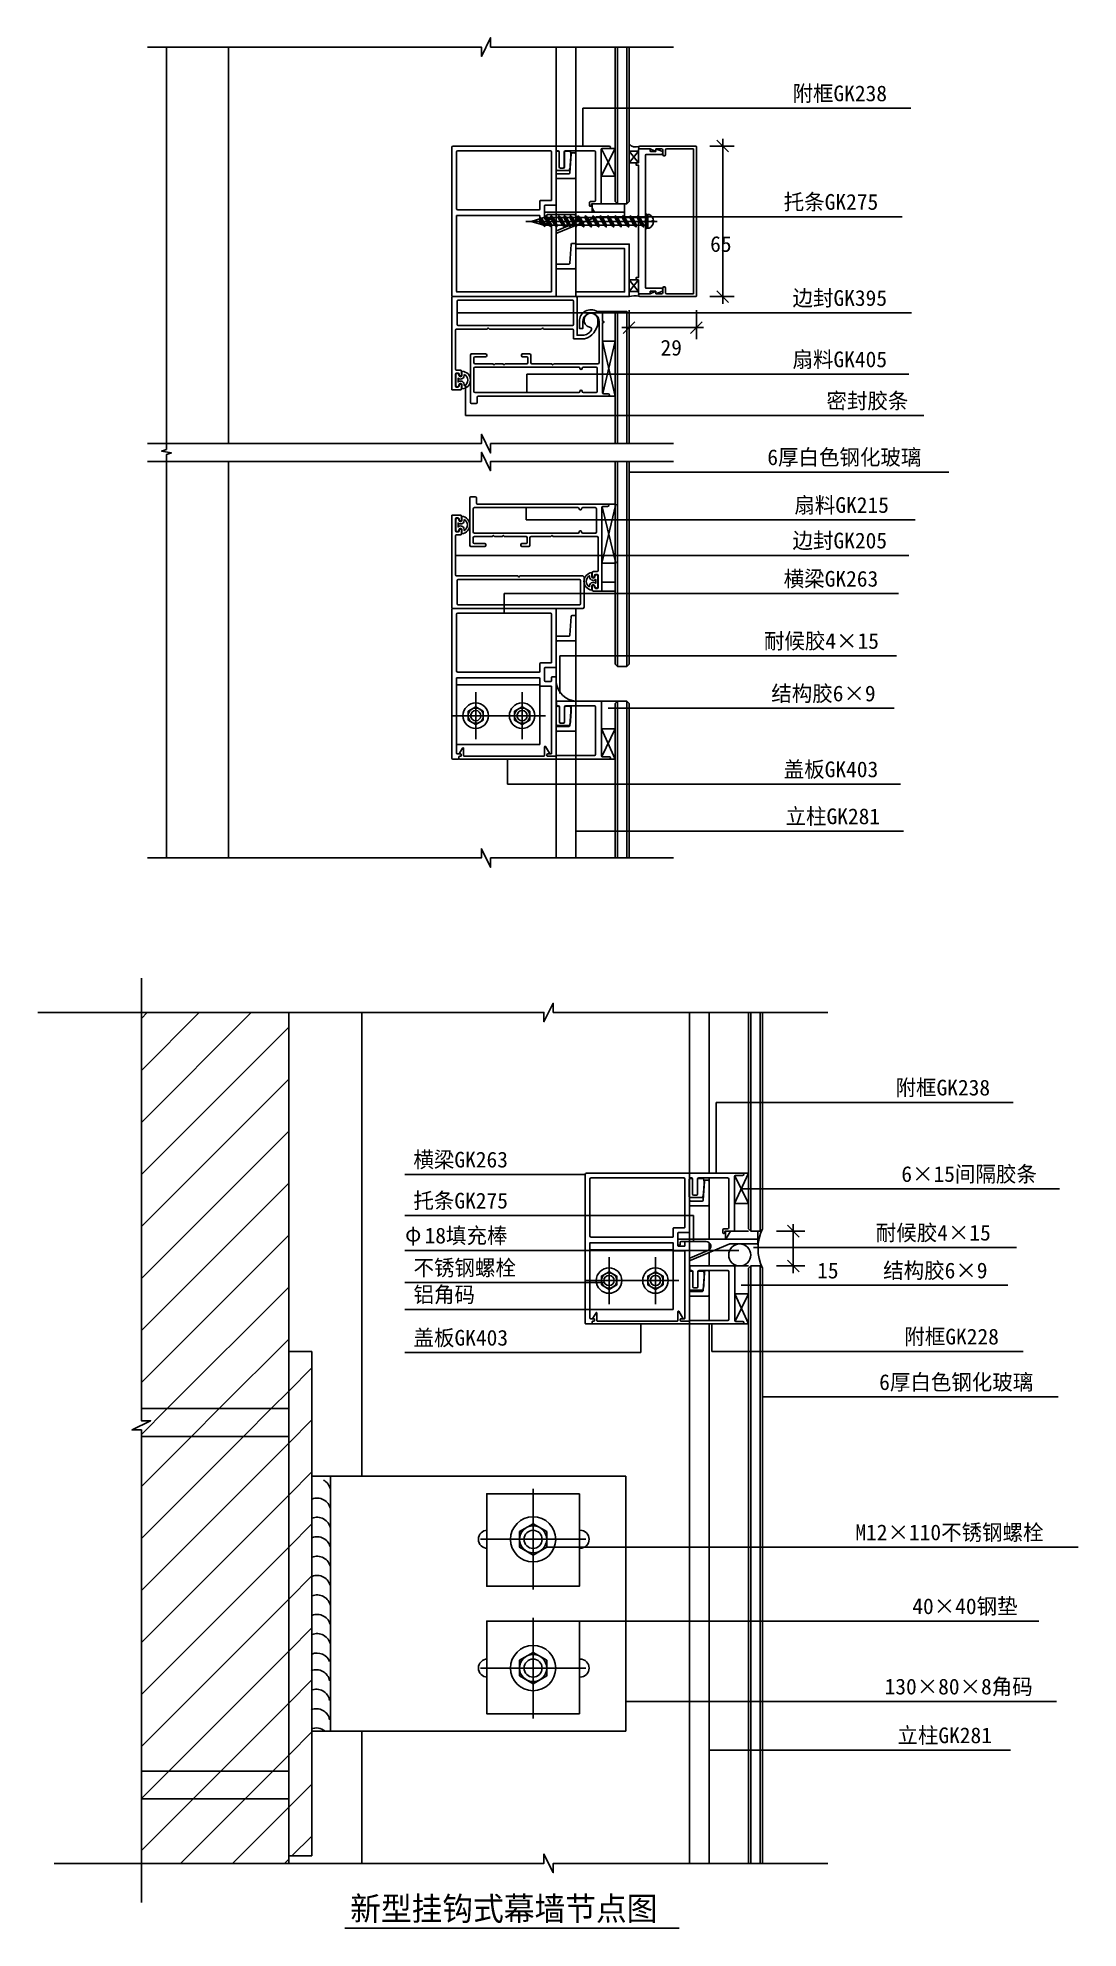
# Model space of a CAD drawing. Header units: metres. Extents: x 111926 to 112375, y 38725 to 39541.
import ezdxf

# ---------------------------------------------------------------- set-up
doc = ezdxf.new("R2010")
doc.units = ezdxf.units.M
for name, color, linetype in [('1', 1, 'Continuous'), ('AXIS', 3, 'Continuous'), ('DOTE', 1, 'Continuous'), ('LAYER4', 6, 'Continuous'), ('PUB_DIM', 3, 'Continuous')]:
    doc.layers.add(name, color=color, linetype=linetype)
pattern_1 = [(45, (0, 0), (-11.2253202, 11.2253202), [])]

# ---------------------------------------------------------------- blocks, each defined once
blk = doc.blocks.new('SJJ')
at = {"layer": 'AXIS'}
for p, q in [((-8.2, 0.67), (-8.2, 5.54)), ((-7.7, 6.04), (-0.4, 6.04)), ((-7.2, 2.94), (-7.2, 4.14)), ((-6.7, 4.64), (-0.4, 4.64)), ((-0.4, 2.44), (-6.7, 2.44)), ((0.1, 5.54), (0.1, 5.14)), ((0.1, 0.3), (0.1, 1.94)), ((-2.05, -0.35), (-6.24, -0.07))]:
    blk.add_line(p, q, dxfattribs=at)
for centre, radius, start, end in [((-7.7, 5.54), 0.5, 90, 180), ((-7.7, 0.67), 0.5, 180, 254.02), ((-5.95, 6.79), 6.87, 254.02, 267.55), ((-6.7, 4.14), 0.5, 90, 180), ((-6.7, 2.94), 0.5, 180, 270), ((-0.4, 5.54), 0.5, 0, 90), ((-0.4, 5.14), 0.5, 270, 0), ((-0.4, 5.14), 0.5, 270, 0), ((-0.4, 1.94), 0.5, 360, 90), ((-0.4, 1.94), 0.5, 0, 90), ((-0.4, 1.94), 0.5, 0, 90), ((-0.4, 0.3), 0.5, 286.49, 0), ((-1.6, 4.36), 4.73, 264.63, 286.49)]:
    blk.add_arc(centre, radius, start, end, dxfattribs=at)
blk = doc.blocks.new('_ArchTick')
blk.add_line((-0.6, 0), (0.6, 0))
at = {"color": 0, "linetype": 'ByBlock'}
blk.add_lwpolyline([(-0.5, -0.5), (0.5, 0.5)], dxfattribs=at)

msp = doc.modelspace()

# ---------------------------------------------------------------- hatches: boundary and pattern name
at = {"layer": 'PUB_DIM'}
h = msp.add_hatch(dxfattribs=at)
h.set_pattern_fill('DASH', scale=5)
h.paths.add_polyline_path([(112185.67, 39493.54), (112185.47, 39493.54, 0.41), (112185.07, 39493.14), (112185.07, 39492.54), (112181.07, 39492.54), (112181.07, 39495.62, 0.31), (112185.24, 39494.57, 0.2), (112185.07, 39494.14, 0.41)])
h = msp.add_hatch(dxfattribs=at)
h.set_pattern_fill('NET', scale=20)
h.paths.add_polyline_path([(112175.07, 39469.74), (112168.57, 39469.74, 0.41), (112169.07, 39470.24), (112169.07, 39481.74), (112175.07, 39481.74)])
h = msp.add_hatch(dxfattribs=at)
h.set_pattern_fill('NET3', scale=15)
h.paths.add_polyline_path([(112179.07, 39469.74), (112168.51, 39469.74, -0.02), (112168.47, 39469.74), (112165.07, 39469.74), (112165.07, 39466.24), (112168.57, 39466.24), (112168.57, 39466.24), (112175.07, 39466.24), (112175.07, 39466.24), (112178.87, 39466.24, -0.41), (112179.07, 39466.04)])
h = msp.add_hatch(dxfattribs=at)
h.set_pattern_fill('DASH', scale=5)
h.paths.add_polyline_path([(112185.67, 39430.94), (112185.47, 39430.94, -0.41), (112185.07, 39431.34), (112185.07, 39431.94), (112181.07, 39431.94), (112181.07, 39429.74, -0.1), (112185.24, 39429.92, -0.2), (112185.07, 39430.34, -0.41)])
h = msp.add_hatch(dxfattribs=at)
h.set_pattern_fill('NET', scale=20)
h.paths.add_polyline_path([(112175.07, 39423.29), (112169.57, 39423.29), (112169.57, 39419.04), (112170.07, 39419.04), (112170.07, 39418.54), (112169.57, 39418.54), (112169.57, 39410.52), (112175.07, 39410.52)])
h = msp.add_hatch(dxfattribs=at)
h.set_pattern_fill('NET', scale=20)
h.paths.add_polyline_path([(112175.25, 39302.64), (112168.75, 39302.64, 0.41), (112169.25, 39303.14), (112169.25, 39314.64), (112175.25, 39314.64)])
h = msp.add_hatch(dxfattribs=at)
h.set_pattern_fill('DASH', scale=8)
h.paths.add_polyline_path([(112149.9, 39261.67), (112149.9, 39255.2), (112157.49, 39255.2, -0.29)])
h = msp.add_hatch(dxfattribs=at)
h.set_pattern_fill('NET', scale=20)
h.paths.add_polyline_path([(112175.07, 39255.14), (112168.57, 39255.14, -0.41), (112169.07, 39254.64), (112169.07, 39243.14), (112175.07, 39243.14)])
h = msp.add_hatch(dxfattribs=at)
h.set_pattern_fill('钢筋混凝土', scale=5)
h.set_pattern_definition(pattern_1)
h.paths.add_polyline_path([(111970.49, 38949.73), (112034.11, 38949.73), (112034.11, 39120.73), (111970.49, 39120.73)])
h.paths.add_polyline_path([(111970.49, 38793.28), (112034.11, 38793.28), (112034.11, 38937.73), (111970.49, 38937.73)])
h.paths.add_polyline_path([(111970.49, 38781.28), (111970.49, 38753.41), (112034.11, 38753.41), (112034.11, 38781.28)])
h = msp.add_hatch(dxfattribs=at)
h.set_pattern_fill('NET', scale=20)
h.paths.add_polyline_path([(112232.62, 39026.31), (112226.12, 39026.31, 0.41), (112226.62, 39026.81), (112226.62, 39038.31), (112232.62, 39038.31)])
h = msp.add_hatch(dxfattribs=at)
h.set_pattern_fill('NET3', scale=15)
h.paths.add_polyline_path([(112236.62, 39026.31), (112226.06, 39026.31, -0.02), (112226.02, 39026.31), (112222.62, 39026.31), (112222.62, 39022.8), (112226.12, 39022.8), (112226.12, 39022.8), (112232.62, 39022.8), (112232.62, 39022.8), (112236.42, 39022.8, -0.41), (112236.62, 39022.6)])
h = msp.add_hatch(dxfattribs=at)
h.set_pattern_fill('DASH', scale=10)
h.paths.add_polyline_path([(112238.62, 39026.31), (112236.62, 39026.31), (112236.62, 39022.6), (112236.62, 39021, -0.41), (112236.42, 39020.8), (112228.8, 39020.8, -0.41), (112233.54, 39016.05, -0.41), (112228.79, 39011.31), (112232.62, 39011.31), (112238.62, 39011.31, -0.26)])
h = msp.add_hatch(dxfattribs=at)
h.set_pattern_fill('HEX', scale=8)
h.paths.add_polyline_path([(112233.54, 39016.05, 1), (112224.05, 39016.05, 1)])
h = msp.add_hatch(dxfattribs=at)
h.set_pattern_fill('NET', scale=20)
h.paths.add_polyline_path([(112232.62, 39011.31), (112226.12, 39011.31, -0.41), (112226.62, 39010.81), (112226.62, 38999.31), (112232.62, 38999.31)])
h = msp.add_hatch(dxfattribs=at)
h.set_pattern_fill('金属', scale=5)
h.set_pattern_definition(pattern_1)
h.paths.add_polyline_path([(112044.12, 38974.39), (112034.11, 38974.39), (112034.11, 38756.63), (112044.12, 38756.63)])
h.paths.add_polyline_path([(111970.49, 38793.28), (111970.49, 38781.28), (112034.11, 38781.28), (112034.11, 38793.28)])
h.paths.add_polyline_path([(112034.11, 38937.73), (112034.11, 38949.73), (111970.49, 38949.73), (111970.49, 38944.52), (111974.49, 38944.52), (111966.49, 38940.52), (111970.49, 38940.52), (111970.49, 38937.73)])

# ---------------------------------------------------------------- linework, layer by layer
for p, q in [((112136.43, 39462.22), (112193.15, 39462.22)), ((112058.31, 38725.44), (112202.61, 38725.44))]:
    msp.add_line(p, q)
at = {"layer": 'AXIS'}
for p, q in [((112189.07, 39462.22), (112188.57, 39462.72)), ((112189.07, 39461.72), (112188.57, 39462.22))]:
    msp.add_line(p, q, dxfattribs=at)
for points in [[(112200.18, 39537.46), (112121.27, 39537.46), (112121.27, 39541.46), (112117.27, 39533.46), (112117.27, 39537.46), (111973.16, 39537.46)], [(112200.18, 39366.3), (112121.27, 39366.3), (112121.27, 39362.3), (112117.27, 39370.3), (112117.27, 39366.3), (111973.16, 39366.3)], [(112200.18, 39358.59), (112121.27, 39358.59), (112121.27, 39354.59), (112117.27, 39362.59), (112117.27, 39358.59), (111973.16, 39358.59)], [(112200.18, 39187.43), (112121.27, 39187.43), (112121.27, 39183.43), (112117.27, 39191.43), (112117.27, 39187.43), (111973.16, 39187.43)], [(111970.49, 38736.51), (111970.49, 38940.52), (111966.49, 38940.52), (111974.49, 38944.52), (111970.49, 38944.52), (111970.49, 39135.6)], [(112266.75, 39120.73), (112148.28, 39120.73), (112148.28, 39124.73), (112144.28, 39116.73), (112144.28, 39120.73), (111925.8, 39120.73)], [(112266.75, 38753.41), (112148.28, 38753.41), (112148.28, 38749.41), (112144.28, 38757.41), (112144.28, 38753.41), (111932.91, 38753.41)]]:
    msp.add_lwpolyline(points, dxfattribs=at)
for points in [[(112188.07, 39459.1), (112188.07, 39465.35), (112188.57, 39465.35), (112188.57, 39459.1)], [(112188.57, 39459.41), (112188.57, 39465.04), (112189.07, 39465.04), (112189.07, 39459.41)]]:
    msp.add_lwpolyline(points, close=True, dxfattribs=at)
msp.add_lwpolyline([(112190.85, 39461.97), (112191.55, 39461.97, -0.27), (112189.68, 39459.28), (112189.07, 39459.28), (112189.07, 39465.16), (112189.68, 39465.16, -0.27), (112191.55, 39462.47), (112190.85, 39462.47)], format="xyb", close=True, dxfattribs=at)
for centre, start, end in [((112046.34, 38913.67), 10.35, 61.79), ((112046.34, 38905.27), 10.35, 112.23), ((112046.34, 38896.96), 10.35, 112.23), ((112046.34, 38888.56), 10.35, 112.23), ((112046.34, 38880.16), 10.35, 112.23), ((112046.34, 38871.85), 10.35, 112.23), ((112046.34, 38863.45), 10.35, 112.23), ((112046.34, 38855.05), 10.35, 112.23), ((112046.34, 38846.74), 10.35, 112.23), ((112046.34, 38838.34), 21.77, 112.23), ((112046.01, 38831.14), 10.35, 112.23), ((112046.01, 38822.74), 10.35, 112.23), ((112046.01, 38814.34), 10.35, 112.23), ((112046.01, 38806.03), 49.84, 112.23)]:
    msp.add_arc(centre, 5.86, start, end, dxfattribs=at)
at = {"layer": 'DOTE'}
for p, q in [((112008.07, 39366.3), (112008.07, 39537.46)), ((112149.57, 39429.94), (112149.57, 39537.46)), ((112158.07, 39429.74), (112158.07, 39537.46)), ((112175.07, 39470.74), (112175.07, 39537.46)), ((112181.07, 39470.74), (112181.07, 39537.46)), ((112175.07, 39470.74), (112176.07, 39469.74)), ((112176.07, 39469.74), (112180.07, 39469.74)), ((112180.07, 39469.74), (112181.07, 39470.74)), ((112176.07, 39423.29), (112175.07, 39422.29)), ((112175.07, 39422.29), (112175.07, 39366.3)), ((112176.07, 39423.29), (112180.07, 39423.29)), ((112180.07, 39423.29), (112181.07, 39422.29)), ((112181.07, 39422.29), (112181.07, 39366.3)), ((112008.07, 39187.43), (112008.07, 39358.59)), ((112175.07, 39271.14), (112175.07, 39358.59)), ((112181.07, 39271.14), (112181.07, 39358.59)), ((112149.57, 39187.43), (112149.57, 39295.14)), ((112158.07, 39187.43), (112158.07, 39295.14)), ((112176.07, 39270.14), (112175.07, 39271.14)), ((112176.07, 39270.14), (112180.07, 39270.14)), ((112180.07, 39270.14), (112181.07, 39271.14)), ((112142.57, 39262.14), (112106.57, 39262.14)), ((112142.57, 39261.84), (112142.57, 39236.39)), ((112176.07, 39255.14), (112175.07, 39254.14)), ((112175.07, 39254.14), (112175.07, 39187.43)), ((112176.07, 39255.14), (112180.07, 39255.14)), ((112180.07, 39255.14), (112181.07, 39254.14)), ((112181.07, 39254.14), (112181.07, 39187.43)), ((112142.57, 39236.39), (112106.57, 39236.39)), ((112034.11, 38753.41), (112034.11, 39120.73)), ((112065.62, 39120.73), (112065.62, 38920.51)), ((112207.12, 39120.73), (112207.12, 38753.41)), ((112215.62, 39120.73), (112215.62, 39051.31)), ((112232.62, 39027.31), (112232.62, 39120.73)), ((112238.62, 39027.31), (112238.62, 39120.73)), ((112215.62, 39049.31), (112215.62, 39022.8)), ((112233.62, 39026.31), (112232.62, 39027.31)), ((112233.62, 39026.31), (112237.62, 39026.31)), ((112237.62, 39026.31), (112238.62, 39027.31)), ((112200.12, 39018.3), (112164.12, 39018.3)), ((112200.12, 39018), (112200.12, 38992.55)), ((112215.62, 39021.31), (112215.62, 39018.3)), ((112215.62, 39017.1), (112215.62, 39011.31)), ((112233.62, 39011.31), (112232.62, 39010.31)), ((112232.62, 39010.31), (112232.62, 38753.41)), ((112233.62, 39011.31), (112237.62, 39011.31)), ((112237.62, 39011.31), (112238.62, 39010.31)), ((112238.62, 39010.31), (112238.62, 38753.41)), ((112215.62, 38998.8), (112215.62, 38987.81)), ((112200.12, 38992.55), (112164.12, 38992.55)), ((112215.62, 38986.31), (112215.62, 38753.41)), ((112044.12, 38974.39), (112034.11, 38974.39)), ((112044.12, 38974.39), (112044.12, 38756.63)), ((111970.49, 38949.73), (112034.11, 38949.73)), ((111970.49, 38937.73), (112034.16, 38937.73)), ((112179.6, 38920.51), (112044.12, 38920.51)), ((112052.12, 38920.51), (112052.12, 38810.51)), ((112179.6, 38920.51), (112179.6, 38810.51)), ((112179.6, 38810.51), (112044.12, 38810.51)), ((112065.62, 38810.51), (112065.62, 38753.41)), ((111970.49, 38793.28), (112034.11, 38793.28)), ((111970.49, 38781.28), (112034.11, 38781.28)), ((112044.12, 38756.63), (112034.11, 38756.63))]:
    msp.add_line(p, q, dxfattribs=at)
for points in [[(112150.07, 39443.74, -0.41), (112149.57, 39444.24), (112149.57, 39465.04, 0.41), (112149.37, 39465.24), (112147.77, 39465.24, 0.41), (112147.57, 39465.04), (112147.57, 39463.44, -0.41), (112147.37, 39463.24), (112144.77, 39463.24, -0.41), (112144.57, 39463.44), (112144.57, 39469.04, -0.41), (112144.77, 39469.24), (112149.37, 39469.24, 0.41), (112149.57, 39469.44), (112149.57, 39480.24, -0.41), (112150.07, 39480.74), (112157.57, 39480.74, 0.41), (112158.07, 39481.24), (112158.07, 39491.24, 0.41), (112157.57, 39491.74), (112156.51, 39491.74, 0.39), (112156.02, 39491.28), (112155.51, 39483.21, -0.39), (112155.01, 39482.74), (112150.07, 39482.74, -0.41), (112149.57, 39483.24), (112149.57, 39494.54, 0.41), (112149.37, 39494.74), (112105.07, 39494.74, 0.41), (112104.57, 39494.24), (112104.57, 39429.94, 0.41), (112104.77, 39429.74), (112149.37, 39429.74, 0.41), (112149.57, 39429.94), (112149.57, 39441.24, -0.41), (112150.07, 39441.74), (112157.57, 39441.74, 0.41), (112158.07, 39442.24), (112158.07, 39452.24, 0.41), (112157.57, 39452.74), (112156.51, 39452.74, 0.39), (112156.02, 39452.28), (112155.51, 39444.21, -0.43), (112154.94, 39443.74)], [(112147.07, 39492.74), (112107.07, 39492.74, 0.41), (112106.57, 39492.24), (112106.57, 39467.74, 0.41), (112107.07, 39467.24), (112142.37, 39467.24, 0.41), (112142.57, 39467.44), (112142.57, 39471.04, -0.41), (112142.77, 39471.24), (112147.37, 39471.24, 0.41), (112147.57, 39471.44), (112147.57, 39492.24, 0.41)], [(112142.57, 39464.74), (112106.57, 39464.74), (112106.57, 39431.94, 0.41), (112106.77, 39431.74), (112147.37, 39431.74, 0.41), (112147.57, 39431.94), (112147.57, 39461.04, 0.41), (112147.37, 39461.24), (112142.77, 39461.24, -0.41), (112142.57, 39461.44)], [(112156.75, 39465.24, -0.82), (112157.51, 39461.39), (112149.69, 39458.17, 0.3), (112149.57, 39457.99), (112149.57, 39457.34, 0.53), (112149.84, 39457.15), (112167.03, 39464.22, -0.1), (112167.11, 39464.24), (112178.87, 39464.24, 0.41), (112179.07, 39464.44), (112179.07, 39466.04, 0.41), (112178.87, 39466.24), (112144.77, 39466.24, 0.41), (112144.57, 39466.04), (112144.57, 39463.94, 0.41), (112144.77, 39463.74), (112145.37, 39463.74, 0.41), (112145.57, 39463.94), (112145.57, 39465.04, -0.41), (112145.77, 39465.24)], [(112163.09, 39413.67, 0.08), (112164.57, 39414.97, 0.57), (112163.99, 39416.6, -2.12), (112167.57, 39419.54, -0.3), (112163.05, 39411.94, -0.11), (112161.32, 39411.54), (112157.07, 39411.54), (112157.07, 39415.24, 0.41), (112156.57, 39415.74), (112144.12, 39415.74), (112143.62, 39416.24), (112143.12, 39415.74), (112120.76, 39415.74), (112120.26, 39416.24), (112119.76, 39415.74), (112106.57, 39415.74, 0.41), (112106.07, 39415.24), (112106.07, 39398.44, 0.41), (112106.57, 39397.94), (112108.2, 39397.94, -0.41), (112108.7, 39397.44), (112108.7, 39395.99, -0.41), (112108.2, 39395.49), (112108.2, 39395.49, -0.41), (112107.7, 39395.99), (112107.7, 39396.24, 0.41), (112107.2, 39396.74), (112106.57, 39396.74, 0.41), (112106.07, 39396.24), (112106.07, 39391.21, 0.41), (112106.57, 39390.71), (112107.22, 39390.71, 0.36), (112107.7, 39391.24), (112107.7, 39391.49, -0.41), (112108.2, 39391.99), (112108.2, 39391.99, -0.41), (112108.7, 39391.49), (112108.7, 39390.04, -0.41), (112108.2, 39389.54), (112104.57, 39389.54), (112104.57, 39429.54, -0.41), (112104.77, 39429.74), (112158.07, 39429.74, -0.41), (112158.57, 39429.24), (112158.57, 39413.04), (112160.93, 39413.04, 0.14)], [(112107.32, 39417.24, -0.41), (112106.82, 39417.74), (112106.82, 39427.74, -0.41), (112107.32, 39428.24), (112156.57, 39428.24, -0.41), (112157.07, 39427.74), (112157.07, 39417.74, -0.41), (112156.57, 39417.24)], [(112134.57, 39404.29), (112134.57, 39404.49, -0.41), (112135.07, 39404.99), (112138.07, 39404.99, -0.41), (112138.57, 39404.49), (112138.57, 39401.29, 0.41), (112139.07, 39400.79), (112147.57, 39400.79), (112148.07, 39400.29), (112148.57, 39400.79), (112167.57, 39400.79, 0.41), (112168.07, 39401.29), (112168.07, 39419.04, 1), (112161.07, 39419.04), (112161.07, 39416.04), (112159.57, 39416.04), (112159.57, 39419.04, -0.59), (112167.2, 39423.29), (112169.57, 39423.29), (112169.57, 39419.04), (112170.07, 39419.04), (112170.07, 39418.54), (112169.57, 39418.54), (112169.57, 39388.29, 0.41), (112170.07, 39387.79), (112172.07, 39387.79, -0.41), (112172.57, 39387.29), (112172.57, 39387.29, -0.41), (112172.07, 39386.79), (112115.97, 39386.79, 0.41), (112115.47, 39386.29), (112115.47, 39384.09, -0.41), (112114.97, 39383.59), (112113.07, 39383.59, -0.41), (112112.57, 39384.09), (112112.57, 39404.49, -0.41), (112113.07, 39404.99), (112119.07, 39404.99, -0.41), (112119.57, 39404.49), (112119.57, 39404.29, -0.41), (112119.07, 39403.79), (112114.57, 39403.79, 0.41), (112114.07, 39403.29), (112114.07, 39401.29, 0.41), (112114.57, 39400.79), (112122.27, 39400.79), (112122.77, 39400.29), (112123.27, 39400.79), (112126.57, 39400.79), (112127.07, 39400.29), (112127.57, 39400.79), (112136.87, 39400.79, 0.41), (112137.37, 39401.29), (112137.37, 39403.29, 0.41), (112136.87, 39403.79), (112135.07, 39403.79, -0.41)], [(112159.31, 39388.29), (112114.57, 39388.29, -0.41), (112114.07, 39388.79), (112114.07, 39398.79, -0.41), (112114.57, 39399.29), (112159.31, 39399.29, -0.41), (112159.81, 39398.79), (112159.81, 39398.79, 0.41), (112160.31, 39398.29), (112160.31, 39398.29, 0.41), (112160.81, 39398.79), (112160.81, 39398.79, -0.41), (112161.31, 39399.29), (112166.81, 39399.29, -0.41), (112167.31, 39398.79), (112167.31, 39388.79, -0.41), (112166.81, 39388.29), (112161.31, 39388.29, -0.41), (112160.81, 39388.79), (112160.81, 39388.79, 0.41), (112160.31, 39389.29), (112160.31, 39389.29, 0.41), (112159.81, 39388.79), (112159.81, 39388.79, -0.41)], [(112166.62, 39309.84), (112167.25, 39309.84, -0.41), (112167.75, 39309.34), (112167.75, 39304.31, -0.41), (112167.25, 39303.81), (112166.6, 39303.81, -0.36), (112166.12, 39304.34), (112166.12, 39304.59, 0.41), (112165.62, 39305.09), (112165.62, 39305.09, 0.41), (112165.12, 39304.59), (112165.12, 39303.14, 0.41), (112165.62, 39302.64), (112169.25, 39302.64), (112169.25, 39338.64, -0.41), (112169.75, 39339.14), (112171.75, 39339.14, 0.41), (112172.25, 39339.64), (112172.25, 39339.64, 0.41), (112171.75, 39340.14), (112115.65, 39340.14, -0.41), (112115.15, 39340.64), (112115.15, 39342.84, 0.41), (112114.65, 39343.34), (112112.75, 39343.34, 0.41), (112112.25, 39342.84), (112112.25, 39322.44, 0.41), (112112.75, 39321.94), (112118.75, 39321.94, 0.41), (112119.25, 39322.44), (112119.25, 39322.64, 0.41), (112118.75, 39323.14), (112114.25, 39323.14, -0.41), (112113.75, 39323.64), (112113.75, 39325.64, -0.41), (112114.25, 39326.14), (112121.95, 39326.14), (112122.45, 39326.64), (112122.95, 39326.14), (112126.25, 39326.14), (112126.75, 39326.64), (112127.25, 39326.14), (112136.55, 39326.14, -0.41), (112137.05, 39325.64), (112137.05, 39323.64, -0.41), (112136.55, 39323.14), (112134.75, 39323.14, 0.41), (112134.25, 39322.64), (112134.25, 39322.44, 0.41), (112134.75, 39321.94), (112137.75, 39321.94, 0.41), (112138.25, 39322.44), (112138.25, 39325.64, -0.41), (112138.75, 39326.14), (112147.25, 39326.14), (112147.75, 39326.64), (112148.25, 39326.14), (112167.25, 39326.14, -0.41), (112167.75, 39325.64), (112167.75, 39311.54, -0.41), (112167.25, 39311.04), (112165.62, 39311.04, 0.41), (112165.12, 39310.54), (112165.12, 39309.09, 0.41), (112165.62, 39308.59), (112165.62, 39308.59, 0.41), (112166.12, 39309.09), (112166.12, 39309.34, -0.41)], [(112133.94, 39309.14), (112161.07, 39309.14, -0.41), (112161.57, 39308.64), (112161.57, 39295.64, -0.41), (112161.07, 39295.14), (112104.77, 39295.14, -0.41), (112104.57, 39295.34), (112104.57, 39335.34), (112108.2, 39335.34, -0.41), (112108.7, 39334.84), (112108.7, 39333.39, -0.41), (112108.2, 39332.89), (112108.2, 39332.89, -0.41), (112107.7, 39333.39), (112107.7, 39333.64, 0.36), (112107.22, 39334.18), (112106.57, 39334.18, 0.41), (112106.07, 39333.68), (112106.07, 39328.64, 0.41), (112106.57, 39328.14), (112107.2, 39328.14, 0.41), (112107.7, 39328.64), (112107.7, 39328.89, -0.41), (112108.2, 39329.39), (112108.2, 39329.39, -0.41), (112108.7, 39328.89), (112108.7, 39327.44, -0.41), (112108.2, 39326.94), (112106.57, 39326.94, 0.41), (112106.07, 39326.44), (112106.07, 39309.64, 0.41), (112106.57, 39309.14), (112132.94, 39309.14), (112133.44, 39308.64)], [(112159, 39338.64, -0.41), (112159.5, 39338.14), (112159.5, 39338.14, 0.41), (112160, 39337.64), (112160, 39337.64, 0.41), (112160.5, 39338.14), (112160.5, 39338.14, -0.41), (112161, 39338.64), (112166.5, 39338.64, -0.41), (112167, 39338.14), (112167, 39328.14, -0.41), (112166.5, 39327.64), (112161, 39327.64, -0.41), (112160.5, 39328.14), (112160.5, 39328.14, 0.41), (112160, 39328.64), (112160, 39328.64, 0.41), (112159.5, 39328.14), (112159.5, 39328.14, -0.41), (112159, 39327.64), (112114.25, 39327.64, -0.41), (112113.75, 39328.14), (112113.75, 39338.14, -0.41), (112114.25, 39338.64)], [(112106.82, 39307.14), (112106.82, 39297.14, 0.41), (112107.32, 39296.64), (112159.57, 39296.64, 0.41), (112160.07, 39297.14), (112160.07, 39307.14, 0.41), (112159.57, 39307.64), (112107.32, 39307.64, 0.41)], [(112147.07, 39293.14), (112107.07, 39293.14, 0.41), (112106.57, 39292.64), (112106.57, 39268.14, 0.41), (112107.07, 39267.64), (112142.37, 39267.64, 0.41), (112142.57, 39267.84), (112142.57, 39271.44, -0.41), (112142.77, 39271.64), (112147.37, 39271.64, 0.41), (112147.57, 39271.84), (112147.57, 39292.64, 0.41)], [(112108.07, 39232.34, -0.58), (112107.89, 39232.64), (112109.19, 39234.89, -0.77), (112109.57, 39234.79), (112109.57, 39231.54, 0.41), (112109.77, 39231.34), (112144.17, 39231.34, 0.41), (112144.57, 39231.74), (112144.57, 39235.45, -0.77), (112144.94, 39235.55), (112146.62, 39232.64, -0.58), (112146.45, 39232.34), (112145.77, 39232.34, 0.41), (112145.57, 39232.14), (112145.57, 39231.54, 0.41), (112145.77, 39231.34), (112149.37, 39231.34, -0.41), (112149.57, 39231.14), (112149.57, 39230.34, -0.41), (112149.37, 39230.14), (112107.77, 39230.14, -0.41), (112107.57, 39230.34), (112107.57, 39231.14, -0.41), (112107.77, 39231.34), (112108.37, 39231.34, 0.41), (112108.57, 39231.54), (112108.57, 39232.14, 0.41), (112108.37, 39232.34)], [(112204.62, 39049.31), (112164.62, 39049.31, 0.41), (112164.12, 39048.81), (112164.12, 39024.3, 0.41), (112164.62, 39023.8), (112199.92, 39023.8, 0.41), (112200.12, 39024), (112200.12, 39027.6, -0.41), (112200.32, 39027.8), (112204.92, 39027.8, 0.41), (112205.12, 39028), (112205.12, 39048.81, 0.41)], [(112214.31, 39021.8, -0.82), (112215.07, 39017.95), (112207.25, 39014.73, 0.3), (112207.12, 39014.55), (112207.12, 39013.9, 0.53), (112207.4, 39013.72), (112224.59, 39020.79, -0.1), (112224.66, 39020.8), (112236.42, 39020.8, 0.41), (112236.62, 39021), (112236.62, 39022.6, 0.41), (112236.42, 39022.8), (112202.32, 39022.8, 0.41), (112202.12, 39022.6), (112202.12, 39020.5, 0.41), (112202.32, 39020.3), (112202.92, 39020.3, 0.41), (112203.12, 39020.5), (112203.12, 39021.6, -0.41), (112203.32, 39021.8)], [(112165.62, 38988.51, -0.58), (112165.45, 38988.81), (112166.75, 38991.06, -0.77), (112167.12, 38990.96), (112167.12, 38987.71, 0.41), (112167.32, 38987.51), (112201.72, 38987.51, 0.41), (112202.12, 38987.91), (112202.12, 38991.62, -0.77), (112202.49, 38991.72), (112204.18, 38988.81, -0.58), (112204, 38988.51), (112203.32, 38988.51, 0.41), (112203.12, 38988.31), (112203.12, 38987.71, 0.41), (112203.32, 38987.51), (112206.92, 38987.51, -0.41), (112207.12, 38987.31), (112207.12, 38986.51, -0.41), (112206.92, 38986.31), (112165.32, 38986.31, -0.41), (112165.12, 38986.51), (112165.12, 38987.31, -0.41), (112165.32, 38987.51), (112165.92, 38987.51, 0.41), (112166.12, 38987.71), (112166.12, 38988.31, 0.41), (112165.92, 38988.51)]]:
    msp.add_lwpolyline(points, format="xyb", close=True, dxfattribs=at)
for points in [[(112150.87, 39491.24), (112150.87, 39485.74), (112150.87, 39492.24, 0.41), (112150.37, 39492.74), (112149.77, 39492.74, -0.41), (112149.57, 39492.94), (112149.57, 39494.54, -0.41), (112149.77, 39494.74), (112172.47, 39494.74, -1), (112172.47, 39493.74), (112169.47, 39493.74, 0.41), (112168.97, 39493.24), (112168.97, 39470.24, -0.42), (112168.47, 39469.74), (112165.07, 39469.74, 0.41), (112164.77, 39469.44), (112164.77, 39469.04, -0.41), (112164.47, 39468.74), (112164.27, 39468.74, -0.41), (112163.97, 39469.04), (112163.97, 39470.44, -0.41), (112164.27, 39470.74), (112165.97, 39470.74, 0.41), (112166.47, 39471.24), (112166.47, 39492.24, 0.41), (112165.97, 39492.74), (112153.57, 39492.74, 0.41), (112153.07, 39492.24), (112153.07, 39485.74, -0.41), (112152.57, 39485.24), (112151.37, 39485.24, -0.41), (112150.87, 39485.74)], [(112195.57, 39491.94, 0.31), (112195.19, 39492.49), (112192.84, 39493.43, 0.53), (112192.57, 39493.25), (112192.57, 39492.54, -0.41), (112192.37, 39492.34), (112190.47, 39492.34, -0.41), (112190.07, 39492.74), (112190.07, 39493.14, 0.41), (112189.67, 39493.54), (112185.47, 39493.54, 0.41), (112185.07, 39493.14), (112185.07, 39487.54), (112184.07, 39487.54), (112184.07, 39486.54), (112185.07, 39486.54), (112185.07, 39437.94), (112184.07, 39437.94), (112184.07, 39436.94), (112185.07, 39436.94), (112185.07, 39431.34, 0.41), (112185.47, 39430.94), (112189.67, 39430.94, 0.41), (112190.07, 39431.34), (112190.07, 39431.74, -0.41), (112190.47, 39432.14), (112192.37, 39432.14, -0.41), (112192.57, 39431.94), (112192.57, 39431.24, 0.53), (112192.84, 39431.05), (112195.19, 39431.99, 0.31), (112195.57, 39432.55), (112195.57, 39432.74, 0.41), (112194.97, 39433.34), (112188.47, 39433.34, -0.41), (112188.07, 39433.74), (112188.07, 39461.72), (112187.57, 39462.22), (112188.07, 39462.72), (112188.07, 39490.74, -0.41), (112188.47, 39491.14), (112194.97, 39491.14, 0.41), (112195.57, 39491.74)], [(112210.07, 39462.24), (112210.07, 39429.94), (112210.07, 39462.24), (112210.07, 39494.54, 0.41), (112209.87, 39494.74), (112185.67, 39494.74, 0.41), (112185.07, 39494.14), (112185.07, 39494.14, 0.41), (112185.67, 39493.54), (112190.02, 39493.54, -0.11), (112190.11, 39493.52), (112192.28, 39492.48, 0.55), (112192.57, 39492.66), (112192.57, 39493.34, -0.41), (112192.77, 39493.54), (112195.07, 39493.54, -0.41), (112195.57, 39493.04), (112195.57, 39491.04, 0.41), (112196.07, 39490.54), (112196.27, 39490.54, 0.41), (112196.77, 39491.04), (112196.77, 39493.04, -0.41), (112197.27, 39493.54), (112208.67, 39493.54, -0.41), (112208.87, 39493.34), (112208.87, 39462.24), (112208.87, 39431.14, -0.41), (112208.67, 39430.94), (112197.27, 39430.94, -0.41), (112196.77, 39431.44), (112196.77, 39433.44, 0.41), (112196.27, 39433.94), (112196.07, 39433.94, 0.41), (112195.57, 39433.44), (112195.57, 39431.44, -0.41), (112195.07, 39430.94), (112192.77, 39430.94, -0.41), (112192.57, 39431.14), (112192.57, 39431.82, 0.55), (112192.28, 39432), (112190.11, 39430.96, -0.11), (112190.02, 39430.94), (112185.67, 39430.94, 0.41), (112185.07, 39430.34, 0.41), (112185.67, 39429.74), (112209.87, 39429.74, 0.41), (112210.07, 39429.94)], [(112150.07, 39244.14, -0.41), (112149.57, 39244.64), (112149.57, 39265.44, 0.41), (112149.37, 39265.64), (112147.77, 39265.64, 0.41), (112147.57, 39265.44), (112147.57, 39263.84, -0.41), (112147.37, 39263.64), (112144.77, 39263.64, -0.41), (112144.57, 39263.84), (112144.57, 39269.44, -0.41), (112144.77, 39269.64), (112149.37, 39269.64, 0.41), (112149.57, 39269.84), (112149.57, 39280.64, -0.41), (112150.07, 39281.14), (112157.57, 39281.14, 0.41), (112158.07, 39281.64), (112158.07, 39291.64, 0.41), (112157.57, 39292.14), (112156.51, 39292.14, 0.39), (112156.02, 39291.68), (112155.51, 39283.61, -0.39), (112155.01, 39283.14), (112150.07, 39283.14, -0.41), (112149.57, 39283.64), (112149.57, 39294.94, 0.41), (112149.37, 39295.14), (112104.77, 39295.14, 0.41), (112104.57, 39294.94), (112104.57, 39230.34, 0.41), (112104.77, 39230.14), (112107.37, 39230.14, 0.41), (112107.57, 39230.34), (112107.57, 39231.14, -0.41), (112107.77, 39231.34), (112108.37, 39231.34, 0.41), (112108.57, 39231.54), (112108.57, 39232.14, 0.41), (112108.37, 39232.34), (112106.77, 39232.34, -0.41), (112106.57, 39232.54), (112106.57, 39265.14), (112142.37, 39265.14, -0.41), (112142.57, 39264.94), (112142.57, 39261.84, 0.41), (112142.77, 39261.64), (112147.37, 39261.64, -0.41), (112147.57, 39261.44), (112147.57, 39232.54, -0.41), (112147.37, 39232.34), (112145.77, 39232.34, 0.41), (112145.57, 39232.14), (112145.57, 39231.54, 0.41), (112145.77, 39231.34), (112149.37, 39231.34, 0.41), (112149.57, 39231.54), (112149.57, 39241.64, -0.41), (112150.07, 39242.14), (112157.57, 39242.14, 0.41), (112158.07, 39242.64), (112158.07, 39252.64, 0.41), (112157.57, 39253.14), (112156.51, 39253.14, 0.39), (112156.02, 39252.68), (112155.51, 39244.61, -0.43), (112154.94, 39244.14), (112150.07, 39244.14)], [(112150.97, 39246.14), (112150.97, 39252.64, 0.41), (112150.47, 39253.14), (112149.87, 39253.14, -0.41), (112149.67, 39253.34), (112149.67, 39254.94, -0.41), (112149.87, 39255.14), (112168.57, 39255.14, -0.41), (112169.07, 39254.64), (112169.07, 39231.64, 0.41), (112169.57, 39231.14), (112172.57, 39231.14, -1), (112172.57, 39230.14), (112168.57, 39230.14), (112149.77, 39230.14, -0.41), (112149.57, 39230.34), (112149.57, 39231.44, -0.41), (112149.77, 39231.64), (112166.07, 39231.64, 0.41), (112166.57, 39232.14), (112166.57, 39252.64, 0.41), (112166.07, 39253.14), (112153.67, 39253.14, 0.41), (112153.17, 39252.64), (112153.17, 39246.14, -0.41), (112152.67, 39245.64), (112151.47, 39245.64, -0.41), (112150.97, 39246.14), (112150.97, 39251.64)], [(112207.62, 39000.31, -0.41), (112207.12, 39000.81), (112207.12, 39021.6, 0.41), (112206.92, 39021.8), (112205.32, 39021.8, 0.41), (112205.12, 39021.6), (112205.12, 39020, -0.41), (112204.92, 39019.8), (112202.32, 39019.8, -0.41), (112202.12, 39020), (112202.12, 39025.6, -0.41), (112202.32, 39025.8), (112206.92, 39025.8, 0.41), (112207.12, 39026), (112207.12, 39036.81, -0.41), (112207.62, 39037.31), (112215.12, 39037.31, 0.41), (112215.62, 39037.81), (112215.62, 39047.81, 0.41), (112215.12, 39048.31), (112214.07, 39048.31, 0.39), (112213.57, 39047.84), (112213.07, 39039.77, -0.39), (112212.57, 39039.31), (112207.62, 39039.31, -0.41), (112207.12, 39039.81), (112207.12, 39051.11, 0.41), (112206.92, 39051.31), (112162.62, 39051.31, 0.41), (112162.12, 39050.81), (112162.12, 38986.51, 0.41), (112162.32, 38986.31), (112164.92, 38986.31, 0.41), (112165.12, 38986.51), (112165.12, 38987.31, -0.41), (112165.32, 38987.51), (112165.92, 38987.51, 0.41), (112166.12, 38987.71), (112166.12, 38988.31, 0.41), (112165.92, 38988.51), (112164.32, 38988.51, -0.41), (112164.12, 38988.71), (112164.12, 39021.3), (112199.92, 39021.3, -0.41), (112200.12, 39021.1), (112200.12, 39018, 0.41), (112200.32, 39017.8), (112204.92, 39017.8, -0.41), (112205.12, 39017.6), (112205.12, 38988.71, -0.41), (112204.92, 38988.51), (112203.32, 38988.51, 0.41), (112203.12, 38988.31), (112203.12, 38987.71, 0.41), (112203.32, 38987.51), (112206.92, 38987.51, 0.41), (112207.12, 38987.71), (112207.12, 38997.81, -0.41), (112207.62, 38998.31), (112215.12, 38998.31, 0.41), (112215.62, 38998.81), (112215.62, 39008.81, 0.41), (112215.12, 39009.31), (112214.07, 39009.31, 0.39), (112213.57, 39008.84), (112213.07, 39000.77, -0.43), (112212.49, 39000.31), (112207.62, 39000.31)], [(112208.42, 39047.81), (112208.42, 39042.31), (112208.42, 39048.81, 0.41), (112207.92, 39049.31), (112207.32, 39049.31, -0.41), (112207.12, 39049.51), (112207.12, 39051.11, -0.41), (112207.32, 39051.31), (112230.02, 39051.31, -1), (112230.02, 39050.31), (112227.02, 39050.31, 0.41), (112226.52, 39049.81), (112226.52, 39026.81, -0.42), (112226.02, 39026.31), (112222.62, 39026.31, 0.41), (112222.32, 39026.01), (112222.32, 39025.61, -0.41), (112222.02, 39025.31), (112221.82, 39025.31, -0.41), (112221.52, 39025.61), (112221.52, 39027.01, -0.41), (112221.82, 39027.31), (112223.52, 39027.31, 0.41), (112224.02, 39027.81), (112224.02, 39048.81, 0.41), (112223.52, 39049.31), (112211.12, 39049.31, 0.41), (112210.62, 39048.81), (112210.62, 39042.31, -0.41), (112210.12, 39041.81), (112208.92, 39041.81, -0.41), (112208.42, 39042.31)], [(112208.52, 39002.31), (112208.52, 39008.81, 0.41), (112208.02, 39009.31), (112207.42, 39009.31, -0.41), (112207.22, 39009.51), (112207.22, 39011.11, -0.41), (112207.42, 39011.31), (112226.12, 39011.31, -0.41), (112226.62, 39010.81), (112226.62, 38987.81, 0.41), (112227.12, 38987.31), (112230.12, 38987.31, -1), (112230.12, 38986.31), (112226.12, 38986.31), (112207.32, 38986.31, -0.41), (112207.12, 38986.51), (112207.12, 38987.61, -0.41), (112207.32, 38987.81), (112223.62, 38987.81, 0.41), (112224.12, 38988.31), (112224.12, 39008.81, 0.41), (112223.62, 39009.31), (112211.22, 39009.31, 0.41), (112210.72, 39008.81), (112210.72, 39002.31, -0.41), (112210.22, 39001.81), (112209.02, 39001.81, -0.41), (112208.52, 39002.31), (112208.52, 39007.81)]]:
    msp.add_lwpolyline(points, format="xyb", dxfattribs=at)
for points in [[(112158.07, 39431.74), (112179.07, 39431.74), (112179.07, 39450.45), (112158.07, 39450.45), (112158.07, 39452.45), (112181.07, 39452.45), (112181.07, 39429.74), (112158.07, 39429.74)], [(112111.52, 39246.94), (112114.82, 39245.04), (112118.11, 39246.94), (112118.11, 39250.74), (112114.82, 39252.64), (112111.52, 39250.74)], [(112138.13, 39246.94), (112134.84, 39245.04), (112131.55, 39246.94), (112131.55, 39250.74), (112134.84, 39252.64), (112138.13, 39250.74)], [(112169.08, 39003.1), (112172.37, 39001.2), (112175.67, 39003.1), (112175.67, 39006.91), (112172.37, 39008.81), (112169.08, 39006.91)], [(112195.69, 39003.1), (112192.4, 39001.2), (112189.1, 39003.1), (112189.1, 39006.91), (112192.4, 39008.81), (112195.69, 39006.91)], [(112159.6, 38913.01), (112159.6, 38873.01), (112119.6, 38873.01), (112119.6, 38913.01)], [(112133.75, 38896.67), (112139.6, 38900.05), (112145.46, 38896.67), (112145.46, 38889.91), (112139.6, 38886.53), (112133.75, 38889.91)], [(112159.6, 38818.01), (112159.6, 38858.01), (112119.6, 38858.01), (112119.6, 38818.01)], [(112133.75, 38834.35), (112139.6, 38830.97), (112145.46, 38834.35), (112145.46, 38841.11), (112139.6, 38844.49), (112133.75, 38841.11)]]:
    msp.add_lwpolyline(points, close=True, dxfattribs=at)
for centre, radius in [((112114.82, 39248.84), 5.49), ((112114.82, 39248.84), 3.29), ((112114.82, 39248.84), 2.2), ((112134.84, 39248.84), 5.49), ((112134.84, 39248.84), 3.29), ((112134.84, 39248.84), 2.2), ((112172.37, 39005), 5.49), ((112172.37, 39005), 3.29), ((112172.37, 39005), 2.2), ((112192.4, 39005), 5.49), ((112192.4, 39005), 3.29), ((112192.4, 39005), 2.2), ((112139.6, 38893.29), 9.76), ((112139.6, 38893.29), 5.86), ((112139.6, 38893.29), 3.9), ((112139.6, 38837.73), 9.76), ((112139.6, 38837.73), 5.86), ((112139.6, 38837.73), 3.9)]:
    msp.add_circle(centre, radius, dxfattribs=at)
for centre, start, end in [((112119.9, 38893.31), 90, 270), ((112159.9, 38893.31), 270, 90), ((112119.9, 38837.71), 90, 270), ((112159.9, 38837.71), 270, 90)]:
    msp.add_arc(centre, 3.9, start, end, dxfattribs=at)
at = {"layer": 'LAYER4'}
for p, q in [((112114.82, 39238.68), (112114.82, 39259)), ((112134.84, 39238.68), (112134.84, 39259)), ((112124.98, 39248.84), (112104.66, 39248.84)), ((112124.68, 39248.84), (112145, 39248.84)), ((112172.37, 38994.84), (112172.37, 39015.16)), ((112192.4, 38994.84), (112192.4, 39015.16)), ((112182.53, 39005), (112162.21, 39005)), ((112182.24, 39005), (112202.56, 39005)), ((112139.6, 38871.58), (112139.6, 38915.04)), ((112116.95, 38893.31), (112162.38, 38893.31)), ((112139.6, 38859.44), (112139.6, 38815.98)), ((112116.95, 38837.71), (112162.38, 38837.71))]:
    msp.add_line(p, q, dxfattribs=at)
at = {"layer": 'PUB_DIM'}
for p, q in [((112176.07, 39469.74), (112176.07, 39537.46)), ((112180.07, 39469.74), (112180.07, 39537.46)), ((112161.12, 39511.07), (112302.67, 39511.07)), ((112161.12, 39494.74), (112161.12, 39511.07)), ((112175.07, 39493.74), (112168.97, 39481.76)), ((112175.07, 39481.76), (112169.11, 39493.6)), ((112172.47, 39493.74), (112175.07, 39493.74)), ((112185.07, 39492.54), (112181.07, 39487.54)), ((112185.07, 39487.54), (112181.07, 39492.54)), ((112215.87, 39494.74), (112226.44, 39494.74)), ((112221.44, 39429.74), (112221.44, 39494.74)), ((112168.97, 39481.76), (112175.07, 39481.76)), ((112168.97, 39473.75), (112168.97, 39469.74)), ((112165.07, 39466.25), (112165.07, 39469.74)), ((112167.03, 39464.22), (112233.67, 39464.22)), ((112176.07, 39469.74), (112168.57, 39469.74)), ((112179.07, 39469.74), (112179.07, 39466.04)), ((112233.67, 39464.22), (112298.91, 39464.22)), ((112185.07, 39436.94), (112181.07, 39431.94)), ((112185.07, 39431.94), (112181.07, 39436.94)), ((112106.82, 39422.74), (112216.95, 39422.74)), ((112169.57, 39423.29), (112176.07, 39423.29)), ((112176.07, 39423.29), (112176.07, 39366.3)), ((112180.07, 39423.29), (112180.07, 39366.3)), ((112181.02, 39423.94), (112181.02, 39411.35)), ((112210.07, 39423.94), (112210.07, 39411.35)), ((112215.87, 39429.74), (112226.44, 39429.74)), ((112216.95, 39422.74), (112302.9, 39422.74)), ((112181.02, 39416.35), (112210.07, 39416.35)), ((112175.07, 39410.52), (112169.57, 39410.52)), ((112175.07, 39386.79), (112169.57, 39410.52)), ((112175.07, 39410.52), (112169.71, 39387.94)), ((112110.36, 39391.59), (112110.36, 39378.37)), ((112136.94, 39396.26), (112301.84, 39396.26)), ((112136.94, 39388.29), (112136.94, 39396.26)), ((112172.07, 39386.79), (112175.07, 39386.79)), ((112110.36, 39378.37), (112308.26, 39378.37)), ((112176.07, 39270.14), (112176.07, 39358.59)), ((112180.07, 39270.14), (112180.07, 39358.59)), ((112181.07, 39354.02), (112204.9, 39354.02)), ((112204.9, 39354.02), (112319.12, 39354.02)), ((112136.62, 39338.64), (112136.62, 39333.38)), ((112136.62, 39333.38), (112304.56, 39333.38)), ((112175.25, 39340.14), (112169.25, 39314.64)), ((112175.25, 39314.64), (112169.4, 39339)), ((112171.75, 39340.14), (112175.25, 39340.14)), ((112106.07, 39318.04), (112230.33, 39318.04)), ((112230.33, 39318.04), (112301.85, 39318.04)), ((112169.25, 39314.64), (112175.25, 39314.64)), ((112127.07, 39301.54), (112297.37, 39301.54)), ((112127.07, 39293.14), (112127.07, 39301.54)), ((112169.25, 39302.64), (112175.25, 39302.64)), ((112151.08, 39274.7), (112296.45, 39274.7)), ((112151.08, 39258.47), (112151.08, 39274.7)), ((112176.07, 39255.14), (112168.57, 39255.14)), ((112171.97, 39252.04), (112206.27, 39252.04)), ((112176.07, 39255.14), (112176.07, 39187.43)), ((112180.07, 39255.14), (112180.07, 39187.43)), ((112206.27, 39252.04), (112295.52, 39252.04)), ((112175.07, 39230.14), (112169.07, 39243.14)), ((112169.07, 39243.14), (112175.07, 39243.14)), ((112175.07, 39243.14), (112169.21, 39231.29)), ((112128.57, 39230.14), (112128.57, 39219.28)), ((112172.57, 39230.14), (112175.07, 39230.14)), ((112128.57, 39219.28), (112298.16, 39219.28)), ((112158.07, 39199.01), (112221.4, 39199.01)), ((112221.4, 39199.01), (112299.47, 39199.01)), ((112233.62, 39026.31), (112233.62, 39120.73)), ((112237.62, 39026.31), (112237.62, 39120.73)), ((112218.67, 39081.9), (112346.75, 39081.9)), ((112218.67, 39051.31), (112218.67, 39081.9)), ((112149.31, 39050.81), (112084.18, 39050.81)), ((112162.12, 39050.81), (112084.18, 39050.81)), ((112232.62, 39051.31), (112226.52, 39038.31)), ((112232.62, 39038.31), (112226.67, 39050.16)), ((112230.02, 39051.31), (112232.62, 39051.31)), ((112229.47, 39044.59), (112259.98, 39044.59)), ((112259.98, 39044.59), (112366.88, 39044.59)), ((112208.81, 39033.1), (112084.18, 39033.1)), ((112208.81, 39021.8), (112208.81, 39033.1)), ((112226.52, 39038.31), (112232.62, 39038.31)), ((112222.62, 39026.31), (112222.62, 39022.8)), ((112222.62, 39026.31), (112222.62, 39022.8)), ((112232.62, 39026.31), (112226.12, 39026.31)), ((112236.62, 39026.31), (112236.62, 39022.6)), ((112244.62, 39026.31), (112256.92, 39026.31)), ((112251.92, 39011.31), (112251.92, 39026.31)), ((112150.16, 39018.02), (112084.18, 39018.02)), ((112228.42, 39018.02), (112084.18, 39018.02)), ((112234.74, 39019.27), (112260.47, 39019.27)), ((112260.47, 39019.27), (112348.21, 39019.27)), ((112232.62, 39011.31), (112226.12, 39011.31)), ((112233.62, 39011.31), (112233.62, 38753.41)), ((112237.62, 39011.31), (112237.62, 38753.41)), ((112244.62, 39011.31), (112256.92, 39011.31)), ((112142.88, 39004.14), (112084.18, 39004.14)), ((112170.36, 39004.14), (112142.88, 39004.14)), ((112232.62, 38986.31), (112226.62, 38999.31)), ((112226.62, 38999.31), (112232.62, 38999.31)), ((112232.62, 38999.31), (112226.77, 38987.45)), ((112229.46, 39002.97), (112247.95, 39002.97)), ((112247.95, 39002.97), (112344.47, 39002.97)), ((112143.42, 38992.55), (112084.18, 38992.55)), ((112182.12, 38992.55), (112143.42, 38992.55)), ((112186.12, 38986.31), (112186.12, 38973.92)), ((112216.72, 38986.31), (112216.72, 38974.41)), ((112230.12, 38986.31), (112232.62, 38986.31)), ((112186.12, 38973.92), (112084.18, 38973.92)), ((112216.72, 38974.41), (112351.11, 38974.41)), ((112238.62, 38954.77), (112255.31, 38954.77)), ((112255.31, 38954.77), (112366.25, 38954.77)), ((112145.46, 38889.91), (112246.34, 38889.91)), ((112246.34, 38889.91), (112374.89, 38889.91)), ((112159.6, 38858.01), (112244.72, 38858.01)), ((112244.72, 38858.01), (112357.94, 38858.01)), ((112179.6, 38823.34), (112253.16, 38823.34)), ((112253.16, 38823.34), (112365.53, 38823.34)), ((112215.62, 38802.31), (112244.07, 38802.31)), ((112244.07, 38802.31), (112345.71, 38802.31))]:
    msp.add_line(p, q, dxfattribs=at)
for points in [[(111981.35, 39537.46), (111981.35, 39363.8), (111979.25, 39363.04), (111983.45, 39362.3), (111981.35, 39361.55), (111981.35, 39187.43)], [(112144.62, 39460.04), (112142.52, 39463.96), (112142.5, 39462.97), (112143.51, 39461.08), (112144.63, 39460.03), (112144.82, 39460.71)], [(112142.52, 39463.96), (112143.44, 39463.27), (112144.82, 39460.7)], [(112144.62, 39463.89), (112146.43, 39460.52), (112147.34, 39459.84), (112144.82, 39464.56)], [(112144.63, 39463.88), (112144.82, 39464.56), (112145.73, 39463.88), (112147.53, 39460.52)], [(112147.12, 39463.88), (112147.31, 39464.56), (112149.83, 39459.84), (112148.91, 39460.52), (112147.11, 39463.89)], [(112147.31, 39464.56), (112148.22, 39463.88), (112150.02, 39460.52)], [(112150.43, 39463.91), (112150.62, 39464.59)], [(112150.43, 39463.89), (112152.23, 39460.52), (112153.14, 39459.84)], [(112152.89, 39463.89), (112154.69, 39460.52), (112155.61, 39459.84), (112153.08, 39464.56)], [(112152.9, 39463.88), (112153.08, 39464.56), (112154, 39463.88), (112155.8, 39460.52)], [(112155.52, 39463.89), (112155.71, 39464.57)], [(112155.52, 39463.89), (112157.32, 39460.52), (112158.24, 39459.84), (112158.43, 39460.52), (112156.63, 39463.88), (112155.72, 39464.56), (112158.24, 39459.84)], [(112158.75, 39463.89), (112158.93, 39464.57)], [(112158.75, 39463.89), (112160.55, 39460.52), (112161.47, 39459.84), (112161.65, 39460.52), (112159.86, 39463.88), (112158.94, 39464.56), (112161.47, 39459.84)], [(112161.97, 39463.89), (112162.16, 39464.57)], [(112161.97, 39463.89), (112163.78, 39460.52), (112164.69, 39459.84), (112164.88, 39460.52), (112163.08, 39463.88), (112162.17, 39464.56), (112164.69, 39459.84)], [(112165.2, 39463.89), (112165.39, 39464.57)], [(112165.2, 39463.89), (112167, 39460.52), (112167.92, 39459.84), (112168.11, 39460.52), (112166.31, 39463.88), (112165.4, 39464.56), (112167.92, 39459.84)], [(112168.43, 39463.89), (112168.61, 39464.57)], [(112168.43, 39463.89), (112170.23, 39460.52), (112171.14, 39459.84), (112171.33, 39460.52), (112169.54, 39463.88), (112168.62, 39464.56), (112171.14, 39459.84)], [(112171.65, 39463.89), (112171.84, 39464.57)], [(112171.65, 39463.89), (112173.46, 39460.52), (112174.37, 39459.84), (112174.56, 39460.52), (112172.76, 39463.88), (112171.85, 39464.56), (112174.37, 39459.84)], [(112174.88, 39463.89), (112175.07, 39464.57)], [(112174.88, 39463.89), (112176.68, 39460.52), (112177.6, 39459.84), (112177.79, 39460.52), (112175.99, 39463.88), (112175.07, 39464.56), (112177.6, 39459.84)], [(112178.11, 39463.89), (112178.29, 39464.57)], [(112178.11, 39463.89), (112179.91, 39460.52), (112180.82, 39459.84), (112181.01, 39460.52), (112179.22, 39463.88), (112178.3, 39464.56), (112180.82, 39459.84)], [(112181.33, 39463.89), (112181.52, 39464.57)], [(112181.33, 39463.89), (112183.13, 39460.52), (112184.05, 39459.84), (112184.24, 39460.52), (112182.44, 39463.88), (112181.53, 39464.56), (112184.05, 39459.84)], [(112184.56, 39463.89), (112186.36, 39460.52), (112187.28, 39459.84), (112184.75, 39464.56), (112185.67, 39463.88), (112187.46, 39460.52), (112187.28, 39459.84)], [(112184.57, 39463.88), (112184.75, 39464.56)], [(112147.34, 39459.87), (112147.53, 39460.55)], [(112149.83, 39459.87), (112150.02, 39460.55)], [(112155.61, 39459.87), (112155.8, 39460.55)]]:
    msp.add_lwpolyline(points, dxfattribs=at)
for points in [[(112181.07, 39492.54), (112185.07, 39492.54), (112185.07, 39487.54), (112181.07, 39487.54)], [(112188.07, 39463.91), (112144.28, 39463.91), (112138.72, 39462.22), (112144.28, 39460.54), (112188.07, 39460.54)], [(112151.54, 39463.88), (112150.62, 39464.56), (112153.14, 39459.84), (112153.33, 39460.52)], [(112181.07, 39431.94), (112185.07, 39431.94), (112185.07, 39436.94), (112181.07, 39436.94)]]:
    msp.add_lwpolyline(points, close=True, dxfattribs=at)
for points in [[(112106.21, 39391.46, 0.28), (112106.5, 39390.96, 0.58), (112107.6, 39391.5, -1.01), (112108.9, 39391.75), (112108.9, 39389.95, 0.97), (112108.9, 39397.5), (112108.9, 39395.71, -1.01), (112107.6, 39395.96, 0.58), (112106.5, 39396.49, 0.27), (112106.21, 39395.99)], [(112109.88, 39396.13, -0.7), (112107.21, 39394.53), (112107.21, 39392.93, -0.7), (112109.88, 39391.32, 0.65)], [(112106.21, 39328.9, 0.28), (112106.5, 39328.4, 0.58), (112107.6, 39328.93, -1.01), (112108.9, 39329.18), (112108.9, 39327.39, 0.89), (112108.9, 39334.94), (112108.9, 39333.14, -1.01), (112107.6, 39333.39, 0.58), (112106.5, 39333.92, 0.27), (112106.21, 39333.42)], [(112109.88, 39333.57, -0.7), (112107.21, 39331.96), (112107.21, 39330.36, -0.7), (112109.88, 39328.76, 0.57)], [(112167.61, 39309.09, 0.28), (112167.32, 39309.59, 0.58), (112166.22, 39309.05, -1.01), (112164.92, 39308.8), (112164.92, 39310.6, 0.89), (112164.92, 39303.05), (112164.92, 39304.84, -1.01), (112166.22, 39304.59, 0.58), (112167.32, 39304.06, 0.27), (112167.61, 39304.56)], [(112163.93, 39304.42, -0.7), (112166.61, 39306.02), (112166.61, 39307.63, -0.7), (112163.93, 39309.23, 0.57)]]:
    msp.add_lwpolyline(points, format="xyb", close=True, dxfattribs=at)
msp.add_circle((112228.79, 39016.05), 4.75, dxfattribs=at)
for centre, radius, start, end in [((112183.92, 39498.12), 3.79, 221.24, 290.44), ((112183.57, 39419.99), 10.07, 80.43, 104.39), ((112158.71, 39264.32), 9.2, 188.64, 266), ((112256.39, 39018.81), 19.7, 154.44, 205.56)]:
    msp.add_arc(centre, radius, start, end, dxfattribs=at)

# ---------------------------------------------------------------- block references
at = {"layer": '1', "rotation": 90}
for p in [(112155.54, 39492.44), (112155.64, 39252.84), (112213.07, 39049), (112213.16, 39009.01)]:
    msp.add_blockref('SJJ', p, dxfattribs=at)
at = {"layer": 'PUB_DIM', "xscale": 5.1, "yscale": 5.1, "zscale": 5.1}
for p, rotation in [((112221.44, 39494.74), 90), ((112221.44, 39429.74), 270), ((112181.02, 39416.35), 180), ((112251.92, 39026.31), 90), ((112251.92, 39011.31), 270)]:
    msp.add_blockref('_ArchTick', p, dxfattribs=dict(at, rotation=rotation))
msp.add_blockref('_ArchTick', (112210.07, 39416.35), dxfattribs=at)

# ---------------------------------------------------------------- texts
at = {"layer": 'PUB_DIM'}
for s, height, p in [('附框GK238', 6.8, (112251.57, 39514.07)), ('托条GK275', 6.8, (112247.77, 39467.22)), ('边封GK395', 6.8, (112251.57, 39425.74)), ('扇料GK405', 6.8, (112251.57, 39399.26)), ('密封胶条', 6.8, (112266.23, 39381.37)), ('6厚白色钢化玻璃', 6.8, (112240.7, 39357.02)), ('扇料GK215', 6.8, (112252.37, 39336.38)), ('边封GK205', 6.8, (112251.57, 39321.04)), ('横梁GK263', 6.8, (112247.77, 39304.54)), ('耐候胶4×15', 6.8, (112239.23, 39277.7)), ('结构胶6×9', 6.8, (112242.43, 39255.04)), ('盖板GK403', 6.8, (112247.77, 39222.28)), ('立柱GK281', 6.8, (112248.57, 39202.01)), ('附框GK238', 6.8, (112296.05, 39084.9)), ('横梁GK263', 6.8, (112087.93, 39053.81)), ('6×15间隔胶条', 6.8, (112298.55, 39047.59)), ('托条GK275', 6.8, (112087.93, 39036.1)), ('φ', 6.8, (112084.32, 39021.86)), ('18填充棒', 6.8, (112092.75, 39021.02)), ('耐候胶4×15', 6.8, (112287.52, 39022.27)), ('不锈钢螺栓', 6.8, (112087.98, 39007.14)), ('结构胶6×9', 6.8, (112290.72, 39005.97)), ('铝角码', 6.8, (112087.98, 38995.55)), ('盖板GK403', 6.8, (112087.98, 38976.92)), ('附框GK228', 6.8, (112299.85, 38977.41)), ('6厚白色钢化玻璃', 6.8, (112288.98, 38957.77)), ('M12×110不锈钢螺栓', 6.8, (112278.71, 38892.91)), ('40×40钢垫', 6.8, (112303.28, 38861.01)), ('130×80×8角码', 6.8, (112291.32, 38826.34)), ('立柱GK281', 6.8, (112296.85, 38805.31)), ('新型挂钩式幕墙节点图', 10.2, (112060.65, 38728.78))]:
    msp.add_text(s, height=height, dxfattribs=at).set_placement(p)
at = {"layer": 'PUB_DIM', "char_height": 6.8, "attachment_point": 1}
for s, insert in [('\\A1;65', (112216.02, 39455.86)), ('\\A1;29', (112194.6, 39411.09)), ('\\A1;15', (112262.2, 39012.72))]:
    msp.add_mtext(s, dxfattribs=dict(at, insert=insert))

doc.saveas('drawing.dxf')
